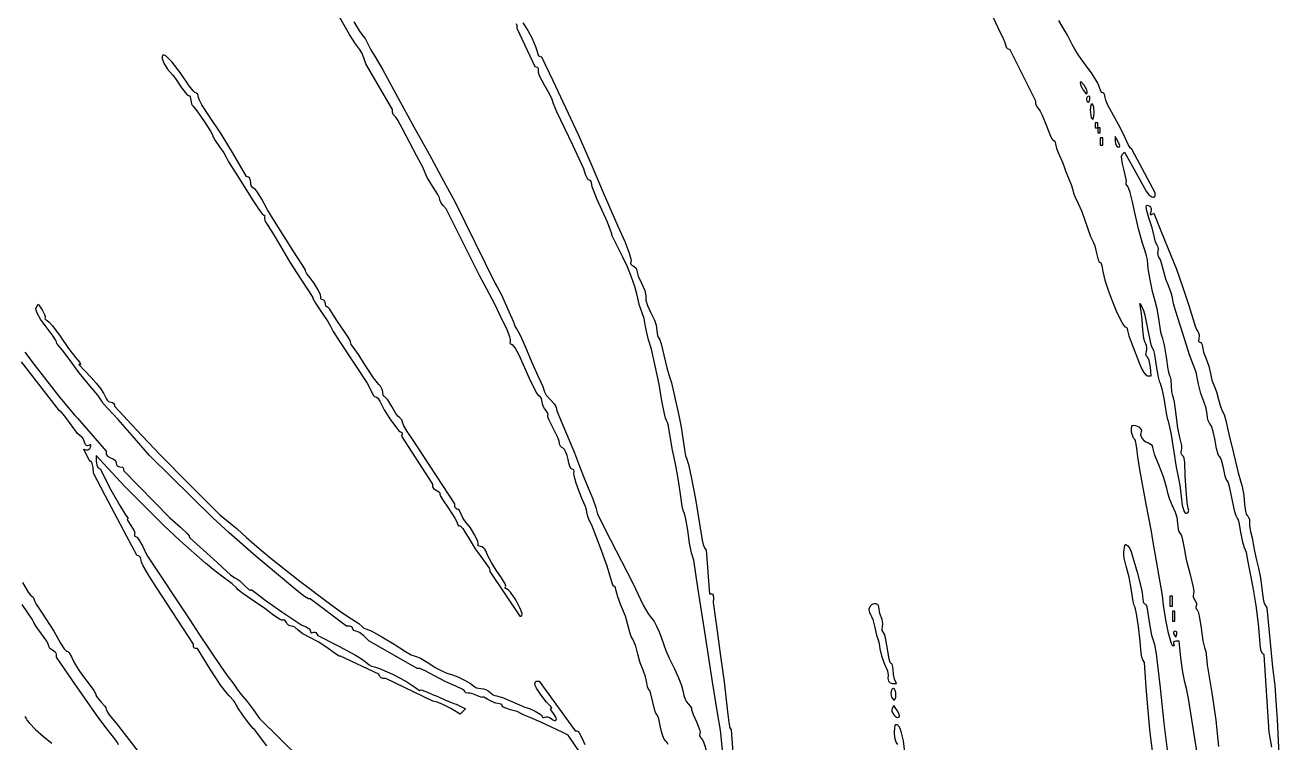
# Model space of a CAD drawing. Extents: x 49.4 to 149.4, y 52.5 to 152.5.
# Drawn here: x 101.08 to 125.32, y 106.38 to 120.24 of the extents above; entities that cross this region are included whole.
import ezdxf

# ---------------------------------------------------------------- set-up
doc = ezdxf.new("R2010")
doc.units = 0
doc.layers.add('LAYER_1', color=7, linetype='CONTINUOUS')

msp = doc.modelspace()

# ---------------------------------------------------------------- linework, layer by layer
at = {"layer": 'LAYER_1'}
for points in [[(113.486, 106.352), (113.471, 106.389), (113.446, 106.418), (113.417, 106.457), (113.389, 106.52), (113.364, 106.601), (113.346, 106.688), (113.311, 106.847), (113.291, 106.901), (113.272, 106.928), (113.253, 106.955), (113.232, 107.01), (113.197, 107.17), (113.161, 107.331), (113.141, 107.385), (113.122, 107.413), (113.105, 107.431), (113.092, 107.462), (113.079, 107.544), (113.058, 107.658), (113.009, 107.784), (112.95, 107.931), (112.907, 108.097), (112.868, 108.251), (112.816, 108.372), (112.781, 108.436), (112.75, 108.52), (112.67, 108.828), (112.58, 109.044), (112.518, 109.205), (112.489, 109.321), (112.474, 109.381), (112.463, 109.399), (112.45, 109.405), (112.435, 109.417), (112.418, 109.45), (112.388, 109.557), (112.317, 109.793), (112.188, 110.146), (112.02, 110.584), (111.972, 110.667), (111.939, 110.751), (111.925, 110.836), (111.918, 110.883), (111.899, 110.946), (111.835, 111.089), (111.771, 111.233), (111.715, 111.394), (111.68, 111.538), (111.673, 111.593), (111.675, 111.63), (111.668, 111.655), (111.637, 111.666), (111.616, 111.681), (111.594, 111.722), (111.575, 111.782), (111.559, 111.855), (111.542, 111.931), (111.518, 111.997), (111.491, 112.045), (111.462, 112.07), (111.437, 112.086), (111.415, 112.108), (111.401, 112.135), (111.396, 112.163), (111.386, 112.207), (111.359, 112.277), (111.27, 112.456), (111.189, 112.623), (111.171, 112.68), (111.172, 112.708), (111.177, 112.724), (111.17, 112.748), (111.129, 112.805), (111.102, 112.84), (111.08, 112.882), (111.065, 112.927), (111.059, 112.968), (111.047, 113.034), (111.035, 113.053), (111.019, 113.061), (110.993, 113.085), (110.951, 113.149), (110.844, 113.361), (110.617, 113.866), (110.538, 114.011), (110.502, 114.055), (110.476, 114.071), (110.458, 114.076), (110.447, 114.089), (110.443, 114.108), (110.448, 114.131), (110.449, 114.168), (110.437, 114.223), (110.381, 114.36), (110.242, 114.648), (110.151, 114.84), (109.983, 115.153), (109.858, 115.394), (109.207, 116.692), (109.147, 116.756), (109.105, 116.815), (109.087, 116.869), (109.076, 116.905), (109.045, 116.967), (108.943, 117.133), (108.841, 117.296), (108.798, 117.388), (108.753, 117.5), (108.642, 117.712), (108.366, 118.234), (108.27, 118.407), (108.233, 118.463), (108.209, 118.488), (108.184, 118.515), (108.173, 118.556), (108.173, 118.608), (107.655, 119.494), (107.619, 119.606), (107.578, 119.702), (107.53, 119.775), (107.455, 119.875), (107.341, 120.058), (107.052, 120.564)], [(107.426, 120.3), (107.531, 120.123), (107.598, 120.034), (107.642, 119.982), (107.69, 119.89), (107.754, 119.763), (107.836, 119.626), (107.985, 119.378), (108.281, 118.828), (108.584, 118.275), (108.875, 117.751), (109.202, 117.149), (109.373, 116.837), (110.155, 115.249), (110.199, 115.177), (110.273, 115.033), (110.417, 114.708), (110.497, 114.523), (110.53, 114.432), (110.542, 114.404), (110.571, 114.372), (110.637, 114.254), (110.737, 114.023), (110.861, 113.728), (110.985, 113.458), (111.071, 113.266), (111.107, 113.159), (111.116, 113.133), (111.138, 113.097), (111.213, 113.014), (111.29, 112.927), (111.316, 112.887), (111.329, 112.856), (111.34, 112.796), (111.532, 112.352), (111.685, 111.985), (111.782, 111.726), (111.855, 111.528), (111.951, 111.304), (112.039, 111.094), (112.095, 110.93), (112.128, 110.799), (112.381, 110.306), (112.811, 109.465), (113.012, 109.044), (113.098, 108.887), (113.142, 108.822), (113.181, 108.778), (113.222, 108.725), (113.27, 108.636), (113.32, 108.525), (113.366, 108.402), (113.45, 108.165), (113.51, 108.019), (113.613, 107.815), (113.692, 107.639), (113.747, 107.49), (113.779, 107.367), (113.797, 107.296), (113.821, 107.23), (113.849, 107.175), (113.878, 107.14), (113.925, 107.085), (113.94, 107.055), (113.945, 107.029), (113.973, 106.934), (114.04, 106.787), (114.098, 106.642), (114.109, 106.588), (114.106, 106.555), (114.099, 106.534), (114.101, 106.513), (114.111, 106.493), (114.129, 106.477), (114.154, 106.445), (114.183, 106.384), (114.242, 106.205)], [(114.548, 106.183), (114.502, 106.629), (114.446, 106.962), (114.35, 107.564), (114.213, 108.443), (114.066, 109.381), (113.988, 109.91), (113.946, 110.055), (113.906, 110.241), (113.87, 110.487), (113.836, 110.705), (113.817, 110.783), (113.8, 110.824), (113.783, 110.868), (113.765, 110.95), (113.731, 111.185), (113.688, 111.485), (113.632, 111.769), (113.575, 112.036), (113.532, 112.298), (113.498, 112.494), (113.479, 112.565), (113.462, 112.604), (113.443, 112.649), (113.42, 112.737), (113.373, 112.989), (113.316, 113.306), (113.242, 113.665), (113.168, 113.982), (113.114, 114.167), (113.085, 114.272), (113.057, 114.423), (113.026, 114.577), (112.988, 114.688), (112.941, 114.828), (112.888, 115.051), (112.849, 115.194), (112.785, 115.375), (112.705, 115.571), (112.618, 115.758), (112.406, 116.184), (112.406, 116.212), (112.32, 116.434), (112.113, 116.888), (112.048, 117.05), (112.028, 117.118), (112.021, 117.164), (112.008, 117.222), (111.994, 117.239), (111.976, 117.245), (111.956, 117.254), (111.935, 117.277), (111.898, 117.354), (111.865, 117.462), (111.653, 117.919), (111.346, 118.568), (111.279, 118.717), (111.251, 118.803), (111.209, 118.903), (111.106, 119.083), (111.011, 119.262), (110.988, 119.326), (110.986, 119.36), (110.991, 119.394), (110.983, 119.408), (110.968, 119.418), (110.924, 119.434), (110.578, 120.175), (110.578, 120.225), (110.565, 120.261)], [(110.687, 120.283), (110.722, 120.228), (110.784, 120.135), (110.864, 119.981), (110.934, 119.826), (110.963, 119.729), (110.975, 119.675), (110.988, 119.654), (111.005, 119.642), (111.046, 119.626), (111.264, 119.169), (111.755, 118.128), (112.009, 117.558), (112.237, 117.005), (112.523, 116.356), (112.653, 116.063), (112.735, 115.858), (112.774, 115.73), (112.778, 115.691), (112.773, 115.668), (112.767, 115.647), (112.773, 115.626), (112.79, 115.607), (112.815, 115.593), (112.843, 115.576), (112.866, 115.552), (112.881, 115.523), (112.887, 115.493), (112.914, 115.393), (112.98, 115.256), (113.041, 115.114), (113.057, 115.051), (113.06, 115.005), (113.064, 114.931), (113.095, 114.826), (113.149, 114.695), (113.227, 114.541), (113.259, 114.447), (113.272, 114.339), (113.284, 114.248), (113.297, 114.214), (113.313, 114.195), (113.334, 114.161), (113.359, 114.088), (113.411, 113.868), (113.464, 113.626), (113.512, 113.47), (113.558, 113.331), (113.604, 113.133), (113.698, 112.7), (113.742, 112.479), (113.779, 112.219), (113.812, 112.001), (113.83, 111.924), (113.846, 111.882), (113.887, 111.757), (113.938, 111.522), (114.019, 111.089), (114.152, 110.295), (114.169, 110.213), (114.194, 110.151), (114.224, 110.103), (114.293, 109.261), (114.333, 109.261), (114.348, 109.254), (114.359, 109.236), (114.368, 109.177), (114.364, 109.093), (114.425, 108.636), (114.506, 108.058), (114.571, 107.562), (114.637, 106.985), (114.663, 106.778), (114.686, 106.672), (114.707, 106.638), (114.747, 106.109)], [(119.765, 120.387), (119.86, 120.192), (119.963, 119.98), (119.994, 119.903), (120.006, 119.859), (120.018, 119.815), (120.046, 119.787), (120.087, 119.771), (120.583, 118.776), (120.583, 118.725), (120.601, 118.674), (120.645, 118.622), (120.676, 118.579), (120.716, 118.503), (120.797, 118.292), (120.873, 118.096), (120.905, 118.037), (120.927, 118.015), (120.943, 118.01), (120.956, 117.996), (120.968, 117.95), (120.99, 117.859), (121.044, 117.732), (121.102, 117.606), (121.134, 117.52), (121.166, 117.426), (121.225, 117.283), (121.281, 117.142), (121.304, 117.054), (121.318, 116.994), (121.35, 116.92), (121.411, 116.797), (121.477, 116.641), (121.595, 116.308), (121.647, 116.158), (121.691, 116.067), (121.728, 115.98), (121.762, 115.839), (121.796, 115.711), (121.815, 115.672), (121.831, 115.658), (121.844, 115.653), (121.855, 115.639), (121.866, 115.594), (121.882, 115.48), (121.925, 115.316), (121.989, 115.122), (122.064, 114.918), (122.143, 114.725), (122.218, 114.562), (122.281, 114.45), (122.306, 114.419), (122.326, 114.408), (122.34, 114.402), (122.352, 114.388), (122.363, 114.341), (122.386, 114.24), (122.444, 114.089), (122.6, 113.686), (122.636, 113.599), (122.674, 113.53), (122.713, 113.486), (122.747, 113.47), (122.82, 113.47), (122.803, 113.638), (122.778, 113.765), (122.76, 113.81), (122.741, 113.834), (122.726, 113.851), (122.718, 113.878), (122.719, 113.909), (122.727, 113.943), (122.736, 113.979), (122.736, 114.018), (122.728, 114.054), (122.713, 114.084), (122.695, 114.124), (122.678, 114.189), (122.658, 114.36), (122.644, 114.555), (122.623, 114.72), (122.599, 114.865), (122.647, 114.789), (122.67, 114.733), (122.696, 114.638), (122.748, 114.382), (122.797, 114.133), (122.821, 114.046), (122.841, 114.001), (122.86, 113.958), (122.881, 113.881), (122.917, 113.662), (122.953, 113.444), (122.972, 113.367), (122.989, 113.325), (123.027, 113.221), (123.065, 113.037), (123.11, 112.748), (123.128, 112.653), (123.147, 112.592), (123.196, 112.369), (123.257, 112.003), (123.303, 111.708), (123.342, 111.522), (123.37, 111.36), (123.396, 111.14), (123.418, 110.975), (123.449, 110.865), (123.467, 110.833), (123.487, 110.816), (123.508, 110.815), (123.531, 110.83), (123.545, 110.866), (123.534, 110.908), (123.513, 111.023), (123.491, 111.259), (123.474, 111.541), (123.467, 111.796), (123.454, 111.879), (123.44, 111.91), (123.422, 111.93), (123.407, 111.946), (123.398, 111.97), (123.397, 111.997), (123.403, 112.026), (123.41, 112.065), (123.407, 112.121), (123.38, 112.253), (123.335, 112.457), (123.299, 112.724), (123.267, 112.959), (123.25, 113.042), (123.235, 113.085), (123.214, 113.161), (123.209, 113.277), (123.204, 113.393), (123.194, 113.44), (123.181, 113.47), (123.164, 113.513), (123.145, 113.595), (123.111, 113.829), (123.078, 114.063), (123.046, 114.189), (123.021, 114.239), (123.002, 114.309), (122.964, 114.576), (122.932, 114.761), (122.887, 114.937), (122.844, 115.1), (122.799, 115.319), (122.762, 115.539), (122.744, 115.706), (122.73, 115.786), (122.702, 115.875), (122.646, 116.048), (122.576, 116.308), (122.507, 116.59), (122.457, 116.829), (122.413, 117.011), (122.388, 117.08), (122.365, 117.122), (122.336, 117.171), (122.333, 117.191), (122.337, 117.204), (122.34, 117.231), (122.332, 117.289), (122.288, 117.461), (122.262, 117.561), (122.249, 117.644), (122.248, 117.706), (122.261, 117.74), (122.305, 117.784), (122.49, 117.455), (122.723, 117.033), (122.773, 116.965), (122.828, 116.924), (122.853, 116.916), (122.873, 116.917), (122.887, 116.929), (122.892, 116.953), (122.892, 117.004), (122.445, 117.847), (122.413, 117.871), (122.371, 117.937), (122.314, 118.063), (122.22, 118.26), (122.088, 118.496), (121.976, 118.708), (121.942, 118.791), (121.93, 118.845), (121.917, 118.904), (121.903, 118.922), (121.887, 118.929), (121.868, 118.939), (121.847, 118.965), (121.813, 119.053), (121.785, 119.121), (121.733, 119.214), (121.663, 119.319), (121.584, 119.426), (121.417, 119.658), (121.346, 119.773), (121.295, 119.867), (121.203, 120.045), (121.109, 120.204), (121.034, 120.33)], [(125.15, 106.303), (125.099, 106.591), (124.997, 108.082), (124.967, 108.107), (124.943, 108.151), (124.928, 108.225), (124.889, 108.682), (124.846, 109.037), (124.786, 109.381), (124.686, 109.91), (124.656, 110.06), (124.622, 110.151), (124.587, 110.259), (124.552, 110.451), (124.516, 110.637), (124.497, 110.699), (124.479, 110.728), (124.459, 110.764), (124.434, 110.844), (124.383, 111.089), (124.331, 111.334), (124.305, 111.414), (124.285, 111.45), (124.267, 111.477), (124.247, 111.532), (124.212, 111.691), (124.178, 111.843), (124.159, 111.889), (124.142, 111.906), (124.126, 111.919), (124.109, 111.952), (124.08, 112.063), (124.048, 112.253), (124.014, 112.397), (123.981, 112.497), (123.947, 112.553), (123.929, 112.581), (123.915, 112.622), (123.901, 112.722), (123.882, 112.846), (123.834, 112.973), (123.776, 113.125), (123.729, 113.309), (123.684, 113.54), (123.627, 113.686), (123.56, 113.877), (123.47, 114.167), (123.296, 114.709), (123.248, 114.862), (123.228, 114.974), (123.207, 115.072), (123.158, 115.191), (123.099, 115.338), (123.056, 115.504), (123.019, 115.647), (122.997, 115.705), (122.976, 115.742), (122.96, 115.77), (122.95, 115.803), (122.948, 115.837), (122.955, 115.868), (122.961, 115.928), (122.954, 115.955), (122.94, 115.977), (122.904, 116.049), (122.876, 116.163), (122.836, 116.327), (122.775, 116.519), (122.732, 116.653), (122.72, 116.733), (122.726, 116.754), (122.739, 116.762), (122.761, 116.759), (122.79, 116.744), (122.807, 116.726), (122.816, 116.699), (122.817, 116.668), (122.809, 116.635), (122.801, 116.587), (122.809, 116.579), (122.824, 116.584), (122.87, 116.612), (123.006, 116.268), (123.207, 115.778), (123.305, 115.528), (123.431, 115.176), (123.548, 114.825), (123.62, 114.578), (123.668, 114.425), (123.694, 114.365), (123.717, 114.326), (123.735, 114.296), (123.745, 114.261), (123.747, 114.225), (123.74, 114.192), (123.734, 114.14), (123.743, 114.125), (123.759, 114.119), (123.777, 114.112), (123.792, 114.093), (123.802, 114.065), (123.806, 114.03), (123.827, 113.925), (123.877, 113.798), (123.933, 113.655), (123.965, 113.514), (123.991, 113.386), (124.032, 113.277), (124.078, 113.16), (124.118, 113.013), (124.154, 112.88), (124.19, 112.796), (124.225, 112.72), (124.258, 112.604), (124.316, 112.342), (124.406, 111.979), (124.5, 111.594), (124.572, 111.33), (124.608, 111.159), (124.623, 110.984), (124.638, 110.849), (124.654, 110.801), (124.674, 110.775), (124.692, 110.756), (124.706, 110.729), (124.714, 110.697), (124.714, 110.664), (124.717, 110.572), (124.738, 110.463), (124.766, 110.343), (124.786, 110.223), (124.813, 110.081), (124.854, 109.91), (124.89, 109.757), (124.927, 109.564), (124.982, 109.164), (124.995, 109.098), (125.019, 109.042), (125.049, 108.993), (125.159, 107.842), (125.183, 107.698), (125.206, 107.49), (125.228, 107.193), (125.249, 106.832), (125.322, 105.341)], [(112.504, 105.148), (111.564, 106.529), (111.444, 106.591), (111.036, 106.783), (110.841, 106.869), (110.747, 106.904), (110.712, 106.917), (110.662, 106.947), (110.574, 106.986), (110.446, 107.023), (110.336, 107.059), (110.302, 107.08), (110.29, 107.1), (110.283, 107.117), (110.264, 107.132), (110.204, 107.145), (110.162, 107.15), (110.112, 107.167), (110.012, 107.219), (109.936, 107.264), (109.913, 107.271), (109.905, 107.266), (109.896, 107.26), (109.873, 107.263), (109.797, 107.297), (109.702, 107.336), (109.66, 107.345), (109.628, 107.345), (109.586, 107.348), (109.573, 107.359), (109.568, 107.373), (109.554, 107.394), (109.516, 107.421), (109.392, 107.478), (109.198, 107.563), (108.981, 107.68), (108.801, 107.777), (108.698, 107.818), (108.649, 107.818), (107.716, 108.355), (107.617, 108.447), (107.53, 108.512), (107.491, 108.532), (107.461, 108.539), (107.42, 108.554), (107.408, 108.569), (107.404, 108.588), (107.399, 108.606), (107.386, 108.622), (107.367, 108.632), (107.343, 108.636), (107.283, 108.636), (106.58, 109.165), (106.547, 109.165), (106.468, 109.212), (106.325, 109.322), (105.535, 109.98), (105.018, 110.439), (104.702, 110.728), (103.476, 111.93), (103.146, 112.315), (102.873, 112.626), (102.681, 112.833), (102.585, 112.937), (102.556, 112.977), (102.545, 113.001), (102.481, 113.097), (102.328, 113.277), (102.123, 113.525), (101.932, 113.782), (101.794, 113.974), (101.716, 114.063), (101.69, 114.087), (101.68, 114.124), (101.663, 114.163), (101.617, 114.236), (101.466, 114.441), (101.374, 114.566), (101.314, 114.664), (101.287, 114.736), (101.285, 114.762), (101.291, 114.783), (101.329, 114.852), (101.406, 114.742), (101.454, 114.654), (101.464, 114.62), (101.462, 114.597), (101.458, 114.582), (101.465, 114.565), (101.504, 114.537), (101.543, 114.506), (101.603, 114.437), (101.751, 114.232), (101.917, 113.994), (102.057, 113.818), (102.133, 113.725), (102.149, 113.697), (102.146, 113.686), (102.114, 113.686), (102.354, 113.434), (102.45, 113.327), (102.532, 113.223), (102.593, 113.135), (102.623, 113.073), (102.639, 113.031), (102.662, 112.996), (102.688, 112.973), (102.715, 112.965), (102.764, 112.952), (102.783, 112.939), (102.794, 112.922), (102.81, 112.879), (103.219, 112.436), (103.686, 111.944), (104.236, 111.384), (104.844, 110.776), (104.999, 110.656), (105.168, 110.517), (105.353, 110.351), (105.549, 110.177), (105.797, 109.969), (106.378, 109.507), (106.953, 109.074), (107.194, 108.903), (107.38, 108.781), (107.52, 108.687), (107.588, 108.626), (107.614, 108.599), (107.653, 108.588), (107.758, 108.543), (107.962, 108.432), (108.204, 108.288), (108.424, 108.147), (108.532, 108.085), (108.609, 108.058), (108.647, 108.047), (108.709, 108.017), (108.871, 107.919), (108.994, 107.841), (109.107, 107.78), (109.216, 107.732), (109.328, 107.696), (109.434, 107.655), (109.563, 107.592), (109.677, 107.528), (109.736, 107.482), (109.757, 107.463), (109.79, 107.447), (109.878, 107.433), (109.926, 107.427), (109.974, 107.412), (110.017, 107.389), (110.049, 107.361), (110.112, 107.31), (110.146, 107.295), (110.178, 107.289), (110.293, 107.258), (110.473, 107.183), (110.722, 107.074), (110.813, 107.047), (110.925, 106.994), (111.019, 106.937), (111.048, 106.913), (111.059, 106.895), (111.063, 106.88), (111.074, 106.873), (111.09, 106.873), (111.109, 106.881), (111.134, 106.889), (111.166, 106.886), (111.199, 106.874), (111.231, 106.853), (111.268, 106.827), (111.298, 106.815), (111.319, 106.816), (111.331, 106.828), (111.334, 106.849), (111.326, 106.878), (111.307, 106.912), (111.276, 106.952), (111.227, 107.02), (111.222, 107.041), (111.232, 107.049), (111.245, 107.052), (111.249, 107.06), (111.227, 107.085), (111.144, 107.171), (111.041, 107.307), (110.952, 107.442), (110.925, 107.494), (110.915, 107.526), (110.928, 107.562), (110.942, 107.573), (110.958, 107.577), (111.002, 107.577), (111.694, 106.615), (111.732, 106.615), (111.752, 106.605), (111.775, 106.577), (111.824, 106.483), (111.886, 106.352)], [(105.741, 106.327), (105.504, 106.64), (105.48, 106.664), (105.39, 106.769), (105.278, 106.918), (105.183, 107.058), (105.143, 107.133), (105.133, 107.159), (105.106, 107.198), (105.018, 107.292), (104.95, 107.369), (104.858, 107.491), (104.65, 107.806), (104.407, 108.203), (104.366, 108.203), (104.337, 108.215), (104.325, 108.245), (104.325, 108.288), (103.614, 109.381), (103.464, 109.615), (103.359, 109.799), (103.327, 109.869), (103.315, 109.912), (103.304, 109.961), (103.276, 109.99), (103.237, 110.006), (103.041, 110.367), (102.622, 111.158), (102.399, 111.587), (102.389, 111.699), (102.374, 111.777), (102.363, 111.801), (102.35, 111.81), (102.334, 111.82), (102.313, 111.845), (102.266, 111.93), (102.211, 112.05), (102.264, 112.038), (102.287, 112.039), (102.309, 112.05), (102.328, 112.068), (102.341, 112.093), (102.348, 112.12), (102.344, 112.134), (102.331, 112.135), (102.308, 112.125), (102.282, 112.117), (102.259, 112.125), (102.239, 112.15), (102.224, 112.19), (102.195, 112.262), (102.179, 112.283), (102.163, 112.291), (102.137, 112.309), (102.091, 112.358), (101.967, 112.52), (101.843, 112.688), (101.773, 112.772), (101.74, 112.796), (101.006, 113.737)], [(101.07, 113.927), (101.27, 113.662), (101.723, 113.085), (102.035, 112.7), (102.089, 112.652), (102.642, 112.012), (102.642, 111.962), (102.649, 111.941), (102.67, 111.918), (102.738, 111.882), (102.775, 111.865), (102.806, 111.841), (102.827, 111.812), (102.834, 111.783), (102.84, 111.756), (102.855, 111.734), (102.878, 111.719), (102.906, 111.714), (102.957, 111.703), (102.973, 111.691), (102.978, 111.676), (102.978, 111.639), (103.871, 110.728), (104.074, 110.548), (104.209, 110.42), (104.243, 110.381), (104.247, 110.367), (104.244, 110.36), (104.259, 110.34), (104.331, 110.276), (104.717, 109.927), (105.045, 109.627), (105.124, 109.567), (105.167, 109.55), (105.222, 109.512), (105.314, 109.422), (105.397, 109.344), (105.422, 109.329), (105.432, 109.334), (105.44, 109.342), (105.463, 109.333), (105.54, 109.274), (105.729, 109.128), (106.033, 108.915), (106.418, 108.655), (106.502, 108.623), (106.561, 108.585), (106.579, 108.561), (106.586, 108.538), (106.589, 108.52), (106.599, 108.509), (106.613, 108.507), (106.631, 108.513), (106.65, 108.521), (106.67, 108.52), (106.688, 108.512), (106.702, 108.497), (106.729, 108.454), (107.137, 108.249), (107.454, 108.078), (107.573, 108.006), (107.643, 107.955), (107.719, 107.892), (107.764, 107.866), (107.825, 107.853), (107.92, 107.819), (108.17, 107.707), (108.425, 107.574), (108.526, 107.513), (108.594, 107.463), (108.671, 107.406), (108.694, 107.396), (108.702, 107.402), (108.714, 107.409), (108.745, 107.404), (108.847, 107.362), (108.956, 107.31), (109.015, 107.289), (109.074, 107.268), (109.183, 107.217), (109.292, 107.166), (109.352, 107.145), (109.398, 107.129), (109.477, 107.092), (109.578, 107.039), (109.478, 106.939), (109.296, 107.047), (109.143, 107.127), (109.032, 107.17), (108.951, 107.186), (108.04, 107.626), (107.991, 107.626), (107.951, 107.638), (107.925, 107.667), (107.909, 107.709), (107.163, 108.058), (107.139, 108.058), (107.067, 108.101), (106.927, 108.203), (106.746, 108.326), (106.574, 108.417), (106.44, 108.488), (106.385, 108.526), (106.348, 108.561), (106.284, 108.614), (106.249, 108.63), (106.218, 108.636), (106.189, 108.641), (106.162, 108.657), (106.138, 108.68), (106.122, 108.708), (106.091, 108.751), (106.073, 108.759), (106.056, 108.755), (106.03, 108.755), (105.988, 108.771), (105.881, 108.843), (105.703, 108.976), (105.467, 109.137), (105.261, 109.282), (105.19, 109.338), (105.155, 109.374), (105.073, 109.452), (104.926, 109.562), (104.74, 109.702), (104.56, 109.851), (104.064, 110.292), (103.763, 110.572), (103.392, 110.937), (103.008, 111.329), (102.67, 111.69), (102.451, 111.93), (102.45, 111.825), (102.461, 111.743), (102.474, 111.713), (102.489, 111.695), (102.529, 111.671), (102.735, 111.271), (102.903, 110.965), (103.016, 110.788), (103.058, 110.729), (103.062, 110.711), (103.055, 110.704), (103.049, 110.694), (103.059, 110.667), (103.119, 110.578), (103.181, 110.477), (103.194, 110.436), (103.191, 110.41), (103.186, 110.38), (103.195, 110.371), (103.211, 110.367), (103.235, 110.353), (103.268, 110.314), (103.341, 110.187), (103.426, 110.006), (104.259, 108.756), (104.433, 108.491), (104.866, 107.841), (104.992, 107.663), (105.068, 107.565), (105.121, 107.499), (105.143, 107.457), (105.175, 107.406), (105.251, 107.317), (105.363, 107.183), (105.48, 107.026), (105.6, 106.853), (106.404, 106.062)], [(123.78, 105.75), (123.643, 106.591), (123.536, 107.241), (123.498, 107.432), (123.468, 107.553), (123.428, 107.751), (123.392, 108.022), (123.359, 108.347), (123.291, 108.347), (123.267, 108.343), (123.252, 108.333), (123.246, 108.318), (123.252, 108.299), (123.261, 108.265), (123.254, 108.255), (123.24, 108.251), (123.222, 108.269), (123.201, 108.321), (123.151, 108.504), (123.1, 108.758), (123.058, 109.04), (123.035, 109.228), (122.851, 110.295), (122.825, 110.463), (122.724, 110.993), (122.596, 111.659), (122.558, 111.905), (122.539, 112.075), (122.525, 112.184), (122.514, 112.222), (122.501, 112.243), (122.479, 112.268), (122.461, 112.302), (122.438, 112.383), (122.436, 112.461), (122.444, 112.49), (122.459, 112.508), (122.485, 112.516), (122.516, 112.513), (122.579, 112.482), (122.624, 112.434), (122.632, 112.409), (122.626, 112.386), (122.616, 112.359), (122.615, 112.33), (122.637, 112.268), (122.685, 112.214), (122.716, 112.194), (122.751, 112.18), (122.787, 112.165), (122.816, 112.142), (122.836, 112.115), (122.844, 112.085), (122.877, 111.959), (122.958, 111.756), (123.048, 111.524), (123.105, 111.329), (123.133, 111.209), (123.171, 111.089), (123.221, 110.966), (123.282, 110.837), (123.312, 110.738), (123.325, 110.618), (123.339, 110.508), (123.354, 110.464), (123.373, 110.434), (123.394, 110.399), (123.415, 110.338), (123.449, 110.172), (123.496, 109.926), (123.571, 109.633), (123.629, 109.388), (123.64, 109.303), (123.635, 109.258), (123.628, 109.233), (123.63, 109.203), (123.642, 109.171), (123.661, 109.141), (123.693, 109.079), (123.695, 109.049), (123.689, 109.026), (123.681, 109.005), (123.681, 108.985), (123.69, 108.966), (123.705, 108.951), (123.725, 108.915), (123.747, 108.836), (123.784, 108.599), (123.816, 108.356), (123.848, 108.227), (123.872, 108.15), (123.888, 108.034), (123.898, 107.89), (123.992, 107.35), (124.068, 106.824), (124.118, 106.316)], [(122.847, 106.179), (122.8, 106.577), (122.758, 107), (122.722, 107.457), (122.69, 107.938), (122.658, 107.986), (122.636, 108.041), (122.625, 108.107), (122.607, 108.345), (122.574, 108.63), (122.537, 108.875), (122.507, 108.996), (122.49, 109.037), (122.471, 109.113), (122.436, 109.327), (122.393, 109.58), (122.338, 109.792), (122.297, 109.946), (122.289, 110.014), (122.29, 110.062), (122.311, 110.196), (122.317, 110.212), (122.329, 110.215), (122.366, 110.189), (122.405, 110.136), (122.43, 110.073), (122.547, 109.677), (122.62, 109.403), (122.643, 109.288), (122.651, 109.208), (122.663, 109.109), (122.676, 109.08), (122.691, 109.069), (122.707, 109.064), (122.721, 109.051), (122.737, 109.008), (122.792, 108.635), (122.827, 108.46), (122.854, 108.369), (122.883, 108.281), (122.915, 108.104), (122.991, 107.444), (123.063, 106.761), (123.126, 106.25)], [(101.028, 109.477), (101.138, 109.291), (101.18, 109.234), (101.207, 109.213), (101.235, 109.199), (101.247, 109.164), (101.259, 109.127), (101.293, 109.062), (101.403, 108.885), (101.634, 108.538), (101.761, 108.311), (101.83, 108.201), (101.86, 108.167), (101.882, 108.155), (101.902, 108.146), (101.925, 108.123), (101.972, 108.046), (102.031, 107.925), (102.099, 107.809), (102.183, 107.687), (102.293, 107.544), (102.403, 107.392), (102.437, 107.335), (102.449, 107.301), (102.457, 107.277), (102.478, 107.244), (102.546, 107.169), (102.613, 107.094), (102.634, 107.061), (102.642, 107.037), (102.659, 106.987), (102.702, 106.926), (102.837, 106.765), (103.077, 106.449), (103.353, 106.088)], [(102.882, 106.345), (102.86, 106.391), (102.807, 106.459), (102.679, 106.619), (102.479, 106.889), (101.977, 107.604), (101.68, 108.039), (101.68, 108.091), (101.674, 108.114), (101.659, 108.137), (101.608, 108.172), (101.557, 108.208), (101.541, 108.231), (101.535, 108.254), (101.524, 108.29), (101.493, 108.347), (101.391, 108.491), (101.289, 108.63), (101.247, 108.706), (101.213, 108.774), (101.132, 108.891), (101.021, 109.056)], [(101.071, 106.891), (101.103, 106.843), (101.116, 106.817), (101.154, 106.772), (101.279, 106.644), (101.438, 106.499), (101.59, 106.377)], [(117.927, 106.351), (117.897, 106.399), (117.871, 106.478), (117.861, 106.584), (117.866, 106.682), (117.876, 106.717), (117.889, 106.736), (117.913, 106.736), (117.938, 106.712), (117.963, 106.666), (117.987, 106.601), (118.029, 106.424), (118.057, 106.207)]]:
    msp.add_lwpolyline(points, dxfattribs=at)
for points in [[(110.674, 108.88), (110.638, 108.979), (110.55, 109.144), (110.446, 109.295), (110.403, 109.34), (110.373, 109.357), (110.346, 109.366), (110.344, 109.376), (110.352, 109.388), (110.356, 109.411), (110.343, 109.453), (110.276, 109.568), (110.173, 109.719), (110.083, 109.866), (110.012, 109.994), (109.97, 110.091), (109.953, 110.123), (109.928, 110.15), (109.898, 110.168), (109.867, 110.175), (109.824, 110.184), (109.818, 110.194), (109.824, 110.206), (109.827, 110.229), (109.815, 110.272), (109.758, 110.394), (109.674, 110.532), (109.585, 110.644), (109.535, 110.715), (109.496, 110.8), (109.461, 110.868), (109.44, 110.889), (109.421, 110.896), (109.389, 110.912), (109.376, 110.948), (109.376, 111), (108.545, 112.267), (108.455, 112.397), (108.392, 112.504), (108.366, 112.575), (108.348, 112.62), (108.305, 112.662), (108.275, 112.691), (108.236, 112.742), (108.154, 112.88), (108.077, 113.008), (108.044, 113.047), (108.021, 113.061), (108.006, 113.068), (107.993, 113.087), (107.981, 113.151), (107.975, 113.191), (107.96, 113.233), (107.937, 113.271), (107.908, 113.301), (107.805, 113.43), (107.658, 113.656), (107.514, 113.883), (107.418, 114.014), (107.374, 114.074), (107.356, 114.128), (107.345, 114.161), (107.316, 114.214), (107.222, 114.353), (107.108, 114.515), (107.021, 114.66), (106.962, 114.754), (106.935, 114.782), (106.914, 114.792), (106.899, 114.798), (106.886, 114.814), (106.875, 114.865), (106.86, 114.916), (106.845, 114.931), (106.826, 114.937), (106.795, 114.947), (106.788, 114.959), (106.789, 114.973), (106.788, 114.997), (106.777, 115.034), (106.732, 115.132), (106.662, 115.247), (106.58, 115.358), (106.516, 115.441), (106.49, 115.49), (106.49, 115.514), (106.268, 115.863), (105.892, 116.452), (105.755, 116.676), (105.645, 116.878), (105.561, 117.016), (105.522, 117.064), (105.492, 117.088), (105.468, 117.104), (105.449, 117.13), (105.436, 117.163), (105.432, 117.199), (105.42, 117.265), (105.408, 117.289), (105.393, 117.302), (105.354, 117.318), (105.103, 117.751), (104.863, 118.141), (104.64, 118.472), (104.489, 118.701), (104.443, 118.789), (104.425, 118.845), (104.41, 118.904), (104.395, 118.922), (104.378, 118.929), (104.354, 118.94), (104.321, 118.969), (104.245, 119.067), (104.068, 119.327), (103.915, 119.522), (103.851, 119.591), (103.799, 119.637), (103.759, 119.66), (103.734, 119.656), (103.723, 119.632), (103.723, 119.597), (103.757, 119.503), (103.825, 119.391), (103.92, 119.279), (103.993, 119.188), (104.084, 119.05), (104.171, 118.931), (104.208, 118.894), (104.233, 118.881), (104.25, 118.874), (104.264, 118.854), (104.277, 118.789), (104.288, 118.719), (104.299, 118.694), (104.313, 118.68), (104.393, 118.585), (104.528, 118.391), (104.654, 118.191), (104.695, 118.119), (104.71, 118.08), (104.745, 118.011), (104.83, 117.891), (104.915, 117.771), (104.951, 117.703), (105.004, 117.602), (105.131, 117.399), (105.478, 116.849), (105.607, 116.653), (105.656, 116.594), (105.685, 116.572), (105.699, 116.569), (105.706, 116.56), (105.7, 116.53), (105.696, 116.504), (105.707, 116.466), (105.729, 116.421), (105.76, 116.373), (105.869, 116.208), (106.008, 115.971), (106.19, 115.664), (106.402, 115.333), (106.634, 114.983), (106.634, 114.959), (106.683, 114.872), (106.802, 114.696), (106.921, 114.519), (106.971, 114.428), (107.025, 114.327), (107.155, 114.127), (107.432, 113.71), (107.679, 113.325), (107.73, 113.233), (107.769, 113.145), (107.804, 113.086), (107.824, 113.067), (107.844, 113.061), (107.864, 113.054), (107.885, 113.036), (107.923, 112.977), (108.008, 112.815), (108.132, 112.62), (108.251, 112.456), (108.295, 112.406), (108.322, 112.387), (108.349, 112.375), (108.354, 112.345), (108.342, 112.302), (108.943, 111.377), (108.943, 111.334), (108.948, 111.315), (108.964, 111.296), (109.015, 111.264), (109.066, 111.23), (109.081, 111.208), (109.087, 111.187), (109.1, 111.149), (109.137, 111.083), (109.255, 110.903), (109.374, 110.72), (109.411, 110.652), (109.424, 110.611), (109.435, 110.578), (109.447, 110.573), (109.461, 110.577), (109.486, 110.567), (109.526, 110.521), (109.576, 110.446), (109.63, 110.352), (109.764, 110.126), (109.905, 109.934), (110.007, 109.804), (110.038, 109.756), (110.049, 109.728), (110.049, 109.69), (110.629, 108.828), (110.652, 108.828), (110.668, 108.843)], [(121.509, 118.976), (121.556, 118.922), (121.574, 118.916), (121.584, 118.927), (121.585, 118.954), (121.573, 118.992), (121.524, 119.083), (121.472, 119.14), (121.457, 119.142), (121.45, 119.13), (121.462, 119.07)], [(121.579, 118.769), (121.596, 118.75), (121.61, 118.749), (121.623, 118.766), (121.633, 118.802), (121.636, 118.838), (121.632, 118.86), (121.618, 118.867), (121.597, 118.859), (121.579, 118.842), (121.57, 118.819), (121.569, 118.794)], [(121.677, 118.428), (121.692, 118.426), (121.704, 118.446), (121.718, 118.542), (121.709, 118.655), (121.697, 118.695), (121.682, 118.717), (121.665, 118.716), (121.653, 118.692), (121.642, 118.603), (121.65, 118.499), (121.661, 118.456)], [(121.737, 118.256), (121.785, 118.256), (121.785, 118.352), (121.737, 118.352)], [(121.785, 118.159), (121.833, 118.159), (121.833, 118.256), (121.785, 118.256)], [(122.154, 117.903), (122.183, 117.886), (122.207, 117.891), (122.211, 117.906), (122.206, 117.931), (122.176, 117.999), (122.125, 118.087), (122.124, 118.011), (122.132, 117.948)], [(121.833, 117.919), (121.882, 117.919), (121.882, 118.015), (121.882, 118.063), (121.833, 118.063), (121.833, 117.967)], [(123.18, 109.02), (123.228, 109.02), (123.228, 109.117), (123.228, 109.213), (123.18, 109.213), (123.18, 109.117)], [(117.9, 107.529), (117.864, 107.614), (117.84, 107.705), (117.834, 107.806), (117.826, 107.882), (117.814, 107.906), (117.799, 107.914), (117.78, 107.937), (117.76, 107.998), (117.725, 108.201), (117.689, 108.412), (117.668, 108.482), (117.649, 108.515), (117.634, 108.532), (117.626, 108.555), (117.625, 108.584), (117.632, 108.613), (117.64, 108.688), (117.623, 108.768), (117.582, 108.88), (117.56, 109.008), (117.551, 109.036), (117.532, 109.054), (117.507, 109.065), (117.477, 109.067), (117.447, 109.061), (117.419, 109.047), (117.394, 109.025), (117.377, 108.996), (117.37, 108.963), (117.372, 108.927), (117.382, 108.892), (117.399, 108.864), (117.42, 108.825), (117.444, 108.765), (117.482, 108.612), (117.515, 108.462), (117.546, 108.371), (117.568, 108.301), (117.582, 108.199), (117.61, 108.061), (117.669, 107.905), (117.724, 107.773), (117.742, 107.692), (117.736, 107.623), (117.748, 107.572), (117.777, 107.54), (117.822, 107.529)], [(123.228, 108.732), (123.276, 108.732), (123.276, 108.828), (123.276, 108.924), (123.228, 108.924), (123.228, 108.828)], [(123.258, 108.482), (123.294, 108.424), (123.313, 108.482), (123.316, 108.504), (123.311, 108.522), (123.297, 108.535), (123.278, 108.539), (123.259, 108.535), (123.249, 108.523), (123.249, 108.504)], [(117.889, 107.31), (117.886, 107.358), (117.875, 107.397), (117.86, 107.423), (117.841, 107.433), (117.821, 107.425), (117.806, 107.405), (117.794, 107.339), (117.806, 107.267), (117.821, 107.237), (117.841, 107.217), (117.86, 107.214), (117.876, 107.231), (117.886, 107.264)], [(117.951, 106.885), (117.958, 106.905), (117.954, 106.935), (117.917, 107.01), (117.851, 107.104), (117.817, 107.047), (117.809, 107.02), (117.814, 106.989), (117.85, 106.924), (117.876, 106.898), (117.903, 106.881), (117.929, 106.875)]]:
    msp.add_lwpolyline(points, close=True, dxfattribs=at)

doc.saveas('drawing.dxf')
